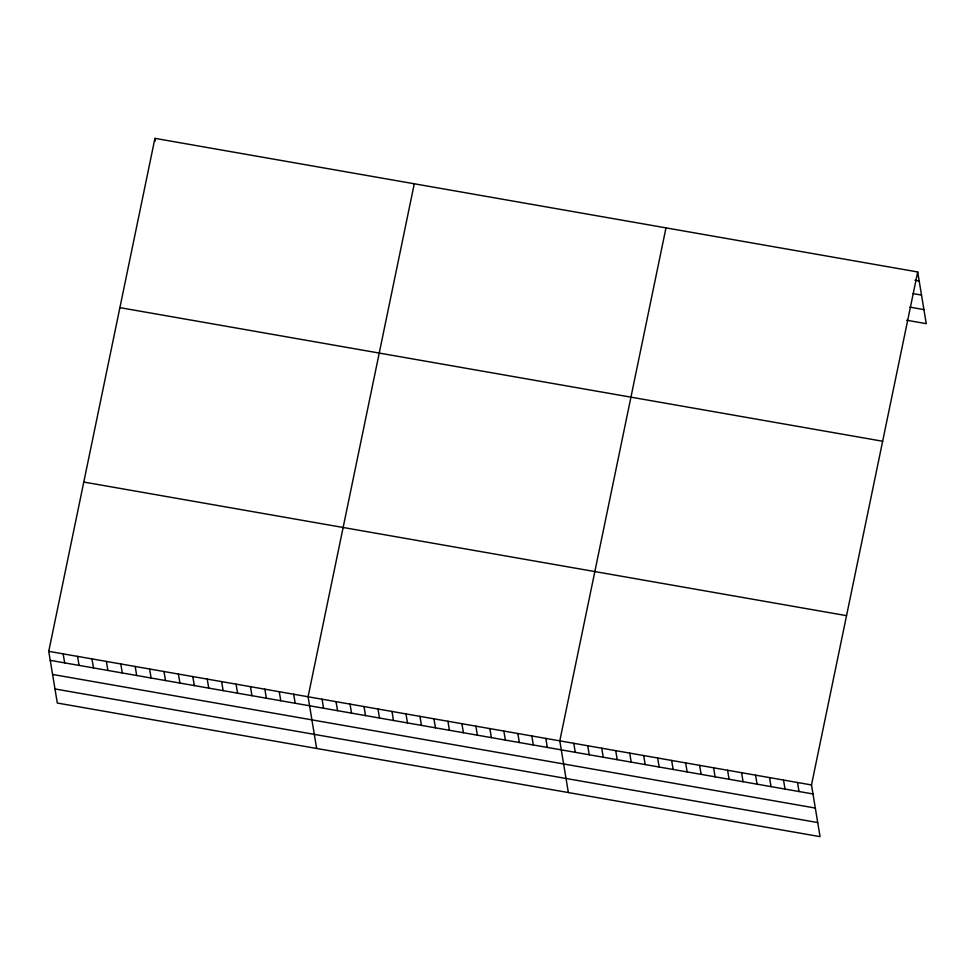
<?xml version="1.0" encoding="UTF-8"?>
<svg xmlns="http://www.w3.org/2000/svg" width="975" height="975" viewBox="0 0 975 975"><rect width="100%" height="100%" fill="white"/><g stroke="black" fill="none" stroke-linecap="round" stroke-linejoin="round"><path stroke-width="1.46" d="M917.694 271.964L811.493 784.948L820.06 836.648L57.306 703.036L48.75 651.337L154.94 138.352L917.694 271.964L926.25 323.663L906.677 320.239M414.278 183.788L308.088 696.759L316.643 748.459M665.986 227.87L559.796 740.854L568.352 792.553M914.989 280.252L919.181 280.995M913.124 293.609L921.521 295.072M909.931 307.137L923.922 309.587M119.901 307.637L882.643 441.248M83.789 482.052L846.544 615.664M48.75 651.337L811.493 784.948M50.249 660.355L812.992 793.967M52.577 674.444L815.319 808.056M54.978 688.947L817.72 822.559M797.513 782.498L799.013 791.517M783.534 780.049L785.021 789.068M769.543 777.599L771.042 786.618M755.564 775.149L757.051 784.168M741.585 772.7L743.072 781.718M727.594 770.25L729.093 779.269M713.615 767.8L715.102 776.819M699.623 765.351L701.122 774.369M685.644 762.901L687.143 771.92M671.665 760.451L673.152 769.47M657.674 758.002L659.173 767.02M643.695 755.552L645.182 764.571M629.704 753.102L631.203 762.121M615.725 750.652L617.224 759.671M601.746 748.203L603.232 757.222M587.754 745.753L589.253 754.772M573.775 743.303L575.262 752.322M545.805 738.404L547.304 747.423M531.826 735.954L533.313 744.973M517.835 733.505L519.334 742.523M503.856 731.055L505.355 740.074M489.877 728.605L491.363 737.624M475.885 726.156L477.384 735.174M461.906 723.706L463.393 732.725M447.927 721.256L449.414 730.275M433.936 718.807L435.435 727.825M419.957 716.357L421.444 725.376M405.966 713.907L407.465 722.926M391.987 711.457L393.486 720.476M378.008 709.008L379.494 718.027M364.016 706.558L365.515 715.577M350.037 704.108L351.524 713.127M336.046 701.659L337.545 710.678M322.067 699.209L323.566 708.228M293.682 694.237L295.169 703.255M279.264 691.714L280.763 700.733M264.859 689.191L266.358 698.21M250.453 686.668L251.952 695.687M154.94 138.352L155.366 140.936M236.048 684.145L237.547 693.164M221.642 681.622L223.129 690.641M207.236 679.1L208.723 688.118M192.818 676.565L194.317 685.596M178.413 674.042L179.912 683.073M164.007 671.519L165.506 680.55M149.602 668.996L151.101 678.027M135.196 666.473L136.683 675.492M120.79 663.951L122.277 672.969M106.385 661.428L107.872 670.447M91.967 658.905L93.466 667.924M77.561 656.382L79.06 665.401M63.156 653.859L64.655 662.878"/></g></svg>
